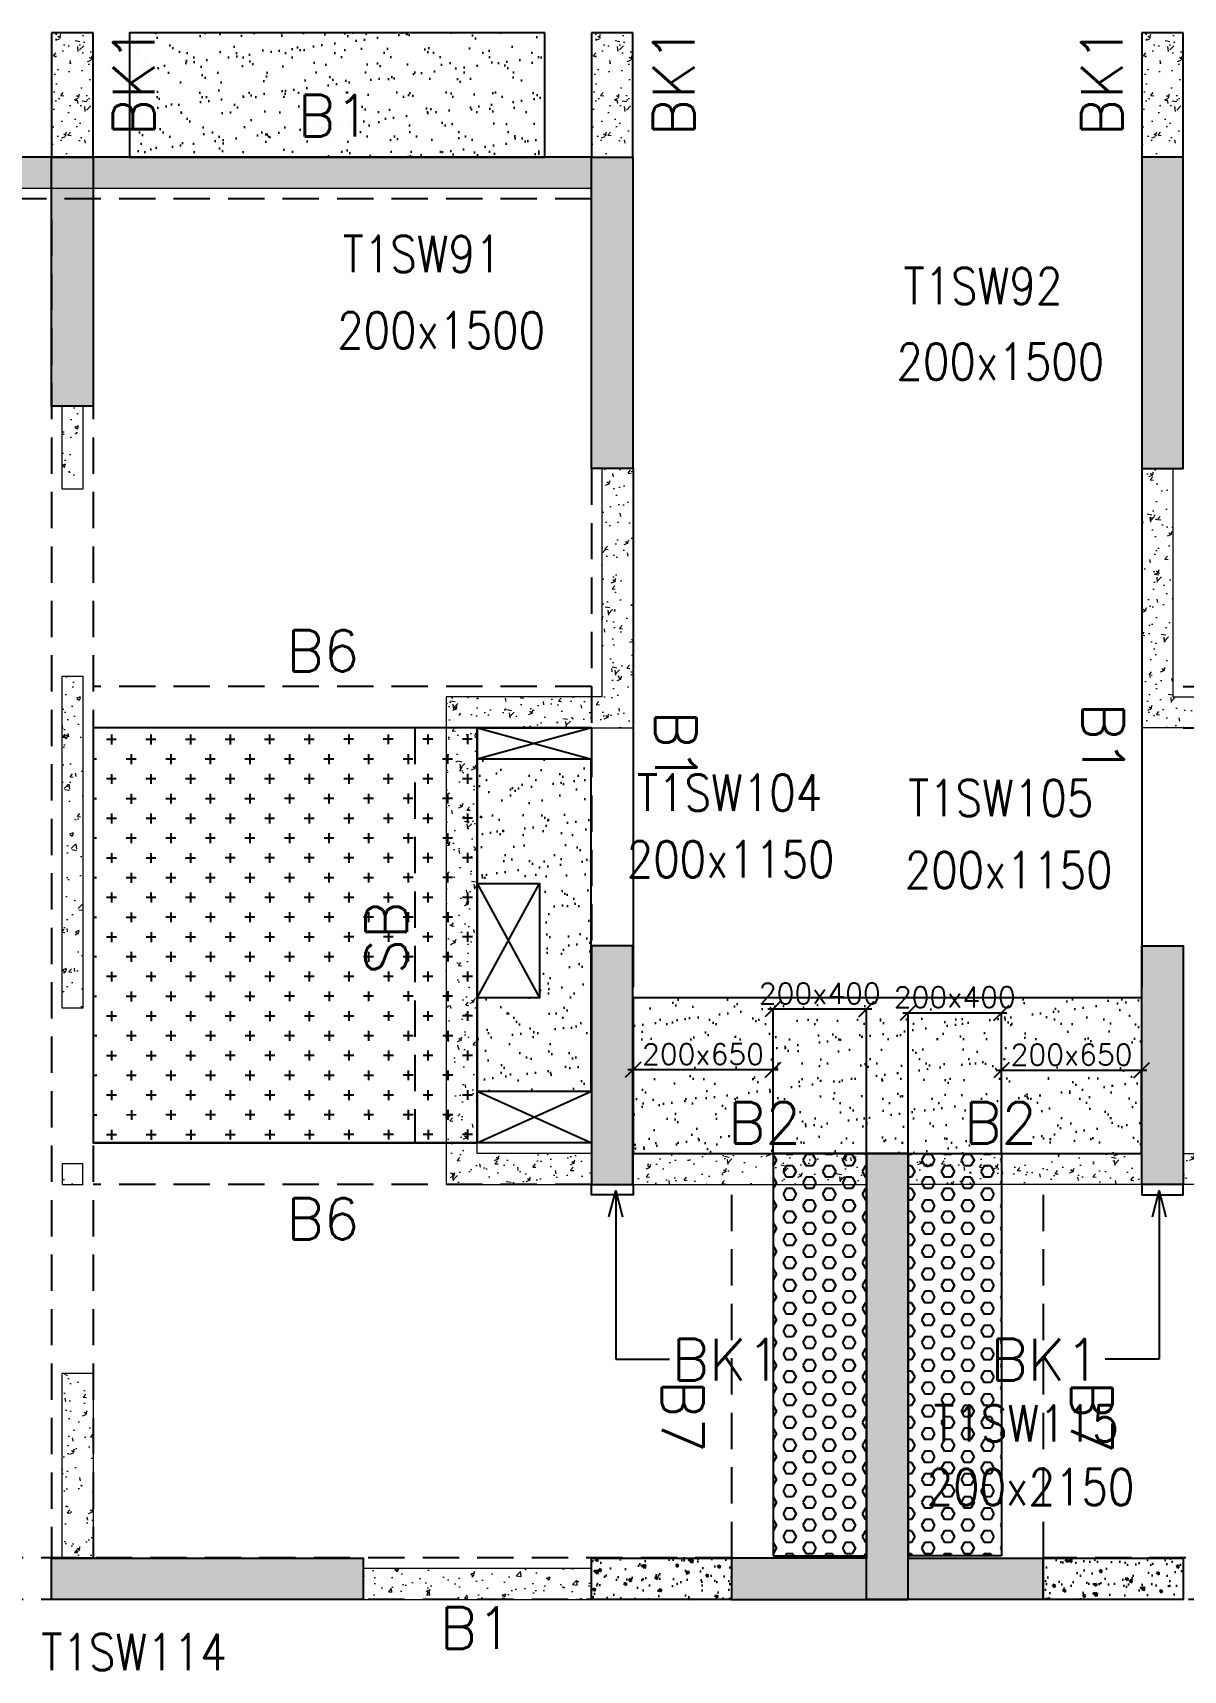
# Model space of a CAD drawing. Header units: millimetres. Extents: x 1078357 to 2594950, y -4969473 to -4636555.
# Drawn here: x 1656793 to 1662333, y -4659787 to -4651896 of the extents above; entities that cross this region are included whole.
import ezdxf

# ---------------------------------------------------------------- set-up
doc = ezdxf.new("R2010")
doc.units = ezdxf.units.MM
doc.header["$PDMODE"] = 35
for name, pattern in [('CONTINOUS', [0]), ('HIDDEN', [0.375, 0.25, -0.125]), ('New Retail block$0$CONTINOUS', [0])]:
    doc.linetypes.add(name, pattern=pattern)
doc.layers.get('0').update_dxf_attribs({"lineweight": 0})
doc.layers.get('Defpoints').update_dxf_attribs({"lineweight": 0})
for name, color, linetype, lineweight in [('A-_ANOTDIMA_D-', 6, 'Continuous', 13), ('COL. NO.', 30, 'Continuous', 25), ('COL. SIZE', 7, 'Continuous', 25), ('DIM', 9, 'Continuous', 25), ('HATCH', 8, 'Continuous', 30), ('RCC UPSTAND', 43, 'Continuous', 30), ('S-NON STR RCC WALL', 8, 'Continuous', 0)]:
    doc.layers.add(name, color=color, linetype=linetype, lineweight=lineweight)
for name, color, linetype in [('B-200x325', 201, 'HIDDEN'), ('B-200x375', 41, 'HIDDEN'), ('B-200x650', 241, 'HIDDEN'), ('B-300xSLAB THK.', 151, 'Continuous'), ('BK1-200x650', 241, 'HIDDEN'), ('DC BEAM NO.', 7, 'Continuous'), ('DROP SLAB', 8, 'Continuous'), ('NON STR. RCC WALL', 6, 'Continuous'), ('S-COLUMN_SHEAR WALL', 1, 'Continuous'), ('S-PROJECTION', 54, 'New Retail block$0$CONTINOUS'), ('SLAB FOLD', 8, 'Continuous')]:
    doc.layers.add(name, color=color, linetype=linetype)
doc.styles.add('Roman', font='romans')
doc.styles.add('ROMANS', font='romans.shx', dxfattribs={"width": 0.85})
doc.dimstyles.new('HARESH', dxfattribs={"dimtxt": 150, "dimasz": 75, "dimexe": 0, "dimexo": 0, "dimgap": 25, "dimtad": 1, "dimdec": 0, "dimdsep": 46, "dimtxsty": 'Roman', "dimblk": 'OBLIQUE', "dimcen": 225, "dimdle": 25, "dimclrd": 2, "dimclre": 2, "dimclrt": 7, "dimadec": 8, "dimazin": 1, "dimtfac": 1, "dimtdec": 0, "dimtmove": 0, "dimatfit": 0, "dimfxl": 1, "dimlwd": -1, "dimlwe": -1, "dimarcsym": 0})
pattern_1 = [(50, (-4755937.19, 23343877.28), (182.184669, -15.9390855), [19.05, -209.55]), (355, (-4755937.19, 23343877.28), (-35.2434214, 191.0568452), [15.24, -167.6405842]), (100.4514447, (-4755922, 23343875.95), (146.9412471, 175.1177519), [16.1900088, -178.0902446]), (46.1842, (-4755937.19, 23343928.08), (271.0790409, -42.042328), [28.575, -314.325]), (96.6355576, (-4755914.6, 23343924.58), (237.404134, 247.4261246), [24.2850231, -267.1356082]), (351.1841512, (-4755937.2, 23343928.08), (237.404134, 247.4261246), [22.859967, -251.459732]), (21, (-4755911.79, 23343915.38), (151.6143913, -102.2651982), [19.05, -209.55]), (326, (-4755911.79, 23343915.38), (61.8020283, 184.1879661), [15.24, -167.64]), (71.451445, (-4755899.15, 23343906.86), (213.4164193, 81.9227689), [16.1900088, -178.0899376]), (37.5, (-4755937.19, 23343877.28), (3.08860325, 84.55503887), [0, -165.608, 0, -170.18, 0, -168.275]), (7.5, (-4755937.19, 23343877.28), (66.8196625, 100.18057482), [0, -97.028, 0, -161.798, 0, -64.135]), (327.5, (-4755993.83, 23343877.28), (135.59059517, -5.728744), [0, -63.5, 0, -198.12, 0, -262.89]), (317.5, (-4756019.23, 23343877.28), (148.1291814, 25.42649103), [0, -82.55, 0, -131.572, 0, -186.69])]
pattern_2 = [(180, (1586158.456, -4470491.11), (-7e-15, -54.992613), [31.75, -63.5]), (300, (1586158.456, -4470491.11), (47.625, 27.496307), [31.75, -63.5]), (240, (1586126.706, -4470491.11), (47.625, -27.496307), [31.75, -63.5])]

# ---------------------------------------------------------------- blocks, each defined once
blk = doc.blocks.new('_Oblique')
at = {"color": 0, "linetype": 'ByBlock', "lineweight": -2}
blk.add_line((-0.5, -0.5), (0.5, 0.5), dxfattribs=at)
blk = doc.blocks.new('*D1198')
at = {"layer": 'Defpoints', "color": 0, "ltscale": 700, "transparency": 16777216}
for p in [(1660358, -4656600.6), (1660358, -4657295.6, 0), (1660808.1, -4657295.6, 0)]:
    blk.add_point(p, dxfattribs=at)
at = {"layer": 'DIM', "color": 2, "ltscale": 700, "transparency": 16777216}
for p, q in [((1660833.1, -4656600.6), (1660333, -4656600.6)), ((1660358, -4657295.6), (1660358, -4656600.6)), ((1660808.1, -4657295.6), (1660808.1, -4656600.6))]:
    blk.add_line(p, q, dxfattribs=at)
at = {"layer": 'DIM', "color": 2, "ltscale": 700, "transparency": 16777216, "xscale": 75, "yscale": 75, "zscale": 75, "rotation": 180}
blk.add_blockref('_Oblique', (1660358, -4656600.6), dxfattribs=at)
at = {"layer": 'DIM', "color": 2, "ltscale": 700, "transparency": 16777216, "xscale": 75, "yscale": 75, "zscale": 75}
blk.add_blockref('_Oblique', (1660808.1, -4656600.6), dxfattribs=at)
at = {"layer": 'DIM', "color": 7, "ltscale": 700, "transparency": 16777216, "insert": (1660583, -4656525.6), "char_height": 150, "attachment_point": 5, "style": 'Roman'}
blk.add_mtext('{\\H0.666667x;200x400}', dxfattribs=at)
blk = doc.blocks.new('*D1199')
at = {"layer": 'Defpoints', "color": 0, "ltscale": 700, "transparency": 16777216}
for p in [(1659683.3, -4656893.5), (1659683.3, -4657295.6, 0), (1660358, -4657295.6, 0)]:
    blk.add_point(p, dxfattribs=at)
at = {"layer": 'DIM', "color": 2, "ltscale": 700, "transparency": 16777216}
for p, q in [((1660383, -4656893.5), (1659658.3, -4656893.5)), ((1659683.3, -4657295.6), (1659683.3, -4656893.5)), ((1660358, -4657295.6), (1660358, -4656893.5))]:
    blk.add_line(p, q, dxfattribs=at)
at = {"layer": 'DIM', "color": 2, "ltscale": 700, "transparency": 16777216, "xscale": 75, "yscale": 75, "zscale": 75, "rotation": 180}
blk.add_blockref('_Oblique', (1659683.3, -4656893.5), dxfattribs=at)
at = {"layer": 'DIM', "color": 2, "ltscale": 700, "transparency": 16777216, "xscale": 75, "yscale": 75, "zscale": 75}
blk.add_blockref('_Oblique', (1660358, -4656893.5), dxfattribs=at)
at = {"layer": 'DIM', "color": 7, "ltscale": 700, "transparency": 16777216, "insert": (1660020.6, -4656818.5), "char_height": 150, "attachment_point": 5, "style": 'Roman'}
blk.add_mtext('{\\H0.666667x;200x650}', dxfattribs=at)
blk = doc.blocks.new('*D1200')
at = {"layer": 'Defpoints', "color": 0, "ltscale": 700, "transparency": 16777216}
for p in [(1661458.2, -4656618.8), (1661008.1, -4657295.6, 0), (1661458.2, -4657295.6, 0)]:
    blk.add_point(p, dxfattribs=at)
at = {"layer": 'DIM', "color": 2, "ltscale": 700, "transparency": 16777216}
for p, q in [((1660983.1, -4656618.8), (1661483.2, -4656618.8)), ((1661008.1, -4657295.6), (1661008.1, -4656618.8)), ((1661458.2, -4657295.6), (1661458.2, -4656618.8))]:
    blk.add_line(p, q, dxfattribs=at)
at = {"layer": 'DIM', "color": 2, "ltscale": 700, "transparency": 16777216, "xscale": 75, "yscale": 75, "zscale": 75, "rotation": 180}
blk.add_blockref('_Oblique', (1661008.1, -4656618.8), dxfattribs=at)
at = {"layer": 'DIM', "color": 2, "ltscale": 700, "transparency": 16777216, "xscale": 75, "yscale": 75, "zscale": 75}
blk.add_blockref('_Oblique', (1661458.2, -4656618.8), dxfattribs=at)
at = {"layer": 'DIM', "color": 7, "ltscale": 700, "transparency": 16777216, "insert": (1661233.2, -4656543.8), "char_height": 150, "attachment_point": 5, "style": 'Roman'}
blk.add_mtext('{\\H0.666667x;200x400}', dxfattribs=at)
blk = doc.blocks.new('*D1201')
at = {"layer": 'Defpoints', "color": 0, "ltscale": 700, "transparency": 16777216}
for p in [(1662133.1, -4656895.5), (1661458.2, -4657295.6, 0), (1662133.1, -4657295.6, 0)]:
    blk.add_point(p, dxfattribs=at)
at = {"layer": 'DIM', "color": 2, "ltscale": 700, "transparency": 16777216}
for p, q in [((1661433.2, -4656895.5), (1662158.1, -4656895.5)), ((1661458.2, -4657295.6), (1661458.2, -4656895.5)), ((1662133.1, -4657295.6), (1662133.1, -4656895.5))]:
    blk.add_line(p, q, dxfattribs=at)
at = {"layer": 'DIM', "color": 2, "ltscale": 700, "transparency": 16777216, "xscale": 75, "yscale": 75, "zscale": 75, "rotation": 180}
blk.add_blockref('_Oblique', (1661458.2, -4656895.5), dxfattribs=at)
at = {"layer": 'DIM', "color": 2, "ltscale": 700, "transparency": 16777216, "xscale": 75, "yscale": 75, "zscale": 75}
blk.add_blockref('_Oblique', (1662133.1, -4656895.5), dxfattribs=at)
at = {"layer": 'DIM', "color": 7, "ltscale": 700, "transparency": 16777216, "insert": (1661795.7, -4656820.5), "char_height": 150, "attachment_point": 5, "style": 'Roman'}
blk.add_mtext('{\\H0.666667x;200x650}', dxfattribs=at)
blk = doc.blocks.new('G$CD63B60BD')
at = {"layer": 'COL. NO.', "linetype": 'Continuous', "style": 'ROMANS', "width": 0.85}
for s, p in [('T1SW91', (74827, 15346.4, -320.4)), ('T1SW92', (77527.8, 15192.3, -320.4)), ('T1SW104', (76243.9, 12750.9, -320.4)), ('T1SW105', (77549.6, 12724.9, -320.4)), ('T1SW115', (77671.7, 9711.4, -320.4)), ('T1SW114', (73375.6, 8609.2, -320.4))]:
    blk.add_text(s, height=175, dxfattribs=at).set_placement(p)
at = {"layer": 'COL. SIZE', "linetype": 'Continuous', "style": 'ROMANS', "width": 0.85}
for s, p in [('200x1500', (74800.3, 14978.9, -320.4)), ('200x1500', (77494, 14827.7, -320.4)), ('200x1150', (76194.8, 12430, -320.4)), ('200x1150', (77533.7, 12377.4, -320.4)), ('200x2150', (77639.1, 9404, -320.4))]:
    blk.add_text(s, height=175, dxfattribs=at).set_placement(p)

msp = doc.modelspace()

# ---------------------------------------------------------------- hatches: boundary and pattern name
at = {"layer": 'DROP SLAB'}
h = msp.add_hatch(dxfattribs=at)
h.set_pattern_fill('CROSS', color=8, scale=15, angle=179.96921)
h.set_pattern_definition([(180.03079016, (-2778183.15, 14069229.48), (-95.1987999, -95.3011726), [47.625, -142.875]), (270.03079016, (-2778206.98, 14069253.28), (95.3011726, -95.1987999), [47.625, -142.875])])
h.paths.add_polyline_path([(1658933, -4655246.4), (1657083.3, -4655246.4), (1657083.3, -4657246.2), (1658933, -4657246.2)])
at = {"layer": 'HATCH'}
h = msp.add_hatch(dxfattribs=at)
h.set_pattern_fill('AR-SAND', color=8, scale=3, angle=179.97015)
h.set_pattern_definition([(37.4701541, (-1317100.03, 9335074.12), (-4.7236114, 146.8264517), [0, -115.824, 0, -129.54, 0, -123.825]), (7.4701541, (-1317100.03, 9335074.12), (134.9689868, 214.9772528), [0, -62.484, 0, -104.394, 0, -40.005]), (327.4701541, (-1317193.75, 9335074.16), (237.2979035, 0.3075449), [0, -38.1, 0, -137.16, 0, -179.07]), (317.4701541, (-1317193.75, 9335074.16), (229.1017424, 66.759465), [0, -19.05, 0, -89.916, 0, -102.87])])
h.paths.add_polyline_path([(1659258.5, -4651896.1), (1657258.5, -4651896.1), (1657258.5, -4652496.1), (1659258.5, -4652496.1)])
h = msp.add_hatch(dxfattribs=at)
h.set_pattern_fill('AR-SAND', color=8, scale=3, angle=0.02985)
h.set_pattern_definition([(37.47015413, (-3372550.3, 18703112.5), (-4.72361136, 146.8264517), [0, -115.824, 0, -129.54, 0, -123.825]), (7.4701541, (-3372550.3, 18703112.5), (134.9689868, 214.9772528), [0, -62.484, 0, -104.394, 0, -40.005]), (327.4701541, (-3372644.03, 18703112.55), (237.2979035, 0.3075449), [0, -38.1, 0, -137.16, 0, -179.07]), (317.4701541, (-3372644.03, 18703112.55), (229.1017424, 66.759465), [0, -19.05, 0, -89.916, 0, -102.87])])
h.paths.add_polyline_path([(1659482.7, -4655396.1), (1658932.7, -4655396.1), (1658932.7, -4655996.2), (1659232.7, -4655996.2), (1659232.7, -4656546.1), (1658932.7, -4656546.1), (1658932.7, -4656996.1), (1659482.7, -4656996.1)])
h = msp.add_hatch(dxfattribs=at)
h.set_pattern_fill('AR-SAND', color=8, scale=3, angle=179.97015)
h.set_pattern_definition([(37.4701541, (-2414324.65, 14019043.21), (-4.72361136, 146.8264517), [0, -115.824, 0, -129.54, 0, -123.825]), (7.4701541, (-2414324.65, 14019043.21), (134.9689868, 214.9772528), [0, -62.484, 0, -104.394, 0, -40.005]), (327.4701541, (-2414418.38, 14019043.26), (237.2979035, 0.3075449), [0, -38.1, 0, -137.16, 0, -179.07]), (317.4701541, (-2414418.38, 14019043.26), (229.1017424, 66.759465), [0, -19.05, 0, -89.916, 0, -102.87])])
h.paths.add_polyline_path([(1662133.6, -4656546.1), (1659683.6, -4656546.1), (1659683.6, -4657296.1), (1662133.6, -4657296.1)])
h = msp.add_hatch(dxfattribs=at)
h.set_pattern_fill('AR-SAND', color=8, scale=3, angle=179.97015)
h.set_pattern_definition([(37.4701541, (-2414324.74, 14019043.21), (-4.72361136, 146.8264517), [0, -115.824, 0, -129.54, 0, -123.825]), (7.4701541, (-2414324.74, 14019043.21), (134.9689868, 214.9772528), [0, -62.484, 0, -104.394, 0, -40.005]), (327.4701541, (-2414418.47, 14019043.26), (237.2979035, 0.3075449), [0, -38.1, 0, -137.16, 0, -179.07]), (317.4701541, (-2414418.47, 14019043.26), (229.1017424, 66.759465), [0, -19.05, 0, -89.916, 0, -102.87])])
h.paths.add_polyline_path([(1662133.5, -4656696.1), (1659683.5, -4656696.1), (1659683.5, -4657296.1), (1662133.5, -4657296.1)])
at = {"layer": 'RCC UPSTAND'}
h = msp.add_hatch(dxfattribs=at)
h.set_pattern_fill('AR-CONC', color=8, scale=20, angle=90)
h.set_pattern_definition([(140, (-1548891.7, -7196665.71), (12.550427, 143.4520365), [15, -165]), (85, (-1548891.7, -7196665.71), (-150.438427, -27.7502667), [12, -132]), (190.4514445, (-1548890.65, -7196653.76), (-137.887998, 115.7017693), [12.7480384, -140.2284224]), (136.1842, (-1548931.7, -7196665.71), (33.103856, 213.448266), [22.5, -247.5]), (186.6356355, (-1548928.94, -7196647.93), (-194.82372, 186.932389), [19.122068, -210.342752]), (81.184164, (-1548931.7, -7196665.71), (-194.82372, 186.932389), [18, -198]), (111, (-1548921.7, -7196645.71), (80.523778, 119.3814104), [15, -165]), (56, (-1548921.7, -7196645.71), (-145.030009, 48.6630664), [12, -132]), (161.4514447, (-1548914.99, -7196635.76), (-64.5062306, 168.0444753), [12.748038, -140.2284224]), (127.5, (-1548891.7, -7196665.71), (-66.57877077, 2.43197106), [0, -130.4, 0, -134, 0, -132.5]), (97.5, (-1548891.7, -7196665.71), (-78.8823424, 52.6139075), [0, -76.4, 0, -127.4, 0, -50.5]), (57.5, (-1548891.7, -7196710.31), (4.51097435, 106.7644872), [0, -50, 0, -156, 0, -207]), (47.5, (-1548891.7, -7196730.31), (-20.0209965, 116.6372339), [0, -65, 0, -103.6, 0, -147])])
h.paths.add_polyline_path([(1660158.3, -4659246.3), (1660158.3, -4659446.3), (1659483.3, -4659446.2), (1659483.3, -4659246.2)])
h = msp.add_hatch(dxfattribs=at)
h.set_pattern_fill('AR-CONC', color=8, scale=20, angle=90)
h.set_pattern_definition([(140, (-1547366.7, -7196665.71), (12.550427, 143.4520365), [15, -165]), (85, (-1547366.7, -7196665.71), (-150.438427, -27.7502667), [12, -132]), (190.4514445, (-1547365.66, -7196653.76), (-137.887998, 115.7017693), [12.7480384, -140.2284224]), (136.1842, (-1547406.7, -7196665.71), (33.103856, 213.448266), [22.5, -247.5]), (186.6356355, (-1547403.94, -7196647.93), (-194.82372, 186.932389), [19.122068, -210.342752]), (81.184164, (-1547406.7, -7196665.71), (-194.82372, 186.932389), [18, -198]), (111, (-1547396.7, -7196645.71), (80.523778, 119.3814104), [15, -165]), (56, (-1547396.7, -7196645.71), (-145.030009, 48.6630664), [12, -132]), (161.4514447, (-1547389.99, -7196635.76), (-64.5062306, 168.0444753), [12.748038, -140.2284224]), (127.5, (-1547366.7, -7196665.713), (-66.57877077, 2.43197106), [0, -130.4, 0, -134, 0, -132.5]), (97.5, (-1547366.7, -7196665.71), (-78.8823424, 52.6139075), [0, -76.4, 0, -127.4, 0, -50.5]), (57.5, (-1547366.7, -7196710.313), (4.51097435, 106.7644872), [0, -50, 0, -156, 0, -207]), (47.5, (-1547366.7, -7196730.31), (-20.0209965, 116.6372339), [0, -65, 0, -103.6, 0, -147])])
h.paths.add_polyline_path([(1662333.3, -4659246.2), (1662333.3, -4659446.2), (1661658.3, -4659446.3), (1661658.3, -4659246.3)])
at = {"layer": 'S-COLUMN_SHEAR WALL', "lineweight": 25}
h = msp.add_hatch(color=1, dxfattribs=at)
h.dxf.hatch_style = 1
h.paths.add_polyline_path([(1656883.3, -4653696.2), (1657083.3, -4653696.2), (1657083.3, -4652496.2), (1656883.3, -4652496.2)])
at = {"layer": 'S-COLUMN_SHEAR WALL', "lineweight": 25, "extrusion": (-1.00316e-06, 2.11765e-11, 1)}
h = msp.add_hatch(color=1, dxfattribs=at)
h.dxf.hatch_style = 1
h.paths.add_polyline_path([(1659483.3, -4652496.2), (1659683.3, -4652496.2), (1659683.3, -4653996.1), (1659483.3, -4653996.1)])
at = {"layer": 'S-COLUMN_SHEAR WALL', "lineweight": 25, "extrusion": (1.00316e-06, 1.91639e-11, 1)}
h = msp.add_hatch(color=1, dxfattribs=at)
h.dxf.hatch_style = 1
h.paths.add_polyline_path([(1662333.3, -4652496.2), (1662133.3, -4652496.2), (1662133.3, -4653996.1), (1662333.3, -4653996.1)])
at = {"layer": 'S-COLUMN_SHEAR WALL', "lineweight": 25, "extrusion": (-1.00316e-06, 2.11765e-11, 1)}
h = msp.add_hatch(color=1, dxfattribs=at)
h.dxf.hatch_style = 1
h.paths.add_polyline_path([(1659483.3, -4657446.2), (1659683.3, -4657446.2), (1659683.3, -4656296.2), (1659483.3, -4656296.2)])
at = {"layer": 'S-COLUMN_SHEAR WALL', "lineweight": 25, "extrusion": (1.00316e-06, 1.91639e-11, 1)}
h = msp.add_hatch(color=1, dxfattribs=at)
h.dxf.hatch_style = 1
h.paths.add_polyline_path([(1662333.3, -4657446.2), (1662133.3, -4657446.2), (1662133.3, -4656296.2), (1662333.3, -4656296.2)])
at = {"layer": 'S-COLUMN_SHEAR WALL', "lineweight": 25}
h = msp.add_hatch(color=1, dxfattribs=at)
h.dxf.hatch_style = 1
h.paths.add_polyline_path([(1660808.3, -4659246.3), (1660158.3, -4659246.3), (1660158.3, -4659446.3), (1661008.3, -4659446.3), (1661008.3, -4657296.3), (1660808.3, -4657296.3)])
at = {"layer": 'S-COLUMN_SHEAR WALL', "lineweight": 25, "extrusion": (1.00316e-06, 1.91639e-11, 1)}
h = msp.add_hatch(color=1, dxfattribs=at)
h.dxf.hatch_style = 1
h.paths.add_polyline_path([(1661008.3, -4659246.3), (1661658.3, -4659246.3), (1661658.3, -4659446.3), (1660808.3, -4659446.3), (1660808.3, -4657296.3), (1661008.3, -4657296.3)])
at = {"layer": 'S-COLUMN_SHEAR WALL', "lineweight": 25}
h = msp.add_hatch(color=1, dxfattribs=at)
h.dxf.hatch_style = 1
h.paths.add_polyline_path([(1656883.3, -4659246.1), (1658383.3, -4659246.1), (1658383.3, -4659446.1), (1656883.3, -4659446.1)])
at = {"layer": 'S-NON STR RCC WALL'}
h = msp.add_hatch(dxfattribs=at)
h.set_pattern_fill('AR-CONC', color=256, angle=180)
h.set_pattern_definition([(50, (-6876961.48, 32903192.09), (182.184669, -15.93908554), [19.05, -209.55]), (355, (-6876961.48, 32903192.1), (-35.2434214, 191.0568452), [15.24, -167.6405842]), (100.4514447, (-6876946.3, 32903190.76), (146.9412471, 175.1177519), [16.1900088, -178.0902446]), (46.1842, (-6876961.48, 32903242.9), (271.0790409, -42.0423279), [28.575, -314.325]), (96.6355576, (-6876938.9, 32903239.4), (237.404134, 247.4261246), [24.2850231, -267.1356082]), (351.1841512, (-6876961.48, 32903242.9), (237.404134, 247.4261246), [22.859967, -251.459732]), (21, (-6876936.08, 32903230.19), (151.61439127, -102.2651982), [19.05, -209.55]), (326, (-6876936.08, 32903230.2), (61.80202835, 184.1879661), [15.24, -167.64]), (71.451445, (-6876923.45, 32903221.67), (213.4164193, 81.9227689), [16.1900088, -178.0899376]), (37.5, (-6876961.48, 32903192.09), (3.08860325, 84.55503887), [0, -165.608, 0, -170.18, 0, -168.275]), (7.5, (-6876961.48, 32903192.09), (66.8196625, 100.18057482), [0, -97.028, 0, -161.798, 0, -64.135]), (327.5, (-6877018.12, 32903192.09), (135.59059517, -5.72874399), [0, -63.5, 0, -198.12, 0, -262.89]), (317.5, (-6877043.52, 32903192.09), (148.1291814, 25.42649103), [0, -82.55, 0, -131.572, 0, -186.69])])
h.paths.add_polyline_path([(1657083.3, -4652496.1), (1657083.3, -4651896.1), (1656883.3, -4651896.1), (1656883.3, -4652496.1), (1657083.3, -4652496.1)], is_closed=False)
h = msp.add_hatch(dxfattribs=at)
h.set_pattern_fill('AR-CONC', color=256, angle=180)
h.set_pattern_definition([(50, (-6874361.46, 32903192.09), (182.184669, -15.93908554), [19.05, -209.55]), (355, (-6874361.46, 32903192.09), (-35.2434214, 191.0568452), [15.24, -167.6405842]), (100.4514447, (-6874346.28, 32903190.76), (146.9412471, 175.1177519), [16.1900088, -178.0902446]), (46.1842, (-6874361.46, 32903242.89), (271.0790409, -42.0423279), [28.575, -314.325]), (96.6355576, (-6874338.87, 32903239.38), (237.404134, 247.4261246), [24.2850231, -267.1356082]), (351.1841512, (-6874361.46, 32903242.9), (237.404134, 247.4261246), [22.859967, -251.459732]), (21, (-6874336.06, 32903230.19), (151.61439127, -102.2651982), [19.05, -209.55]), (326, (-6874336.06, 32903230.19), (61.80202835, 184.1879661), [15.24, -167.64]), (71.451445, (-6874323.42, 32903221.66), (213.4164193, 81.9227689), [16.1900088, -178.0899376]), (37.5, (-6874361.46, 32903192.086), (3.08860325, 84.55503887), [0, -165.608, 0, -170.18, 0, -168.275]), (7.5, (-6874361.46, 32903192.09), (66.8196625, 100.18057482), [0, -97.028, 0, -161.798, 0, -64.135]), (327.5, (-6874418.1, 32903192.086), (135.59059517, -5.72874399), [0, -63.5, 0, -198.12, 0, -262.89]), (317.5, (-6874443.5, 32903192.09), (148.1291814, 25.42649103), [0, -82.55, 0, -131.572, 0, -186.69])])
h.paths.add_polyline_path([(1659683.3, -4652496.1), (1659683.3, -4651896.1), (1659483.3, -4651896.1), (1659483.3, -4652496.1), (1659683.3, -4652496.1)], is_closed=False)
h = msp.add_hatch(dxfattribs=at)
h.set_pattern_fill('AR-CONC', color=256, angle=180)
h.set_pattern_definition([(50, (-6871711.48, 32903192.1), (182.184669, -15.93908554), [19.05, -209.55]), (355, (-6871711.48, 32903192.1), (-35.2434214, 191.0568452), [15.24, -167.6405842]), (100.4514447, (-6871696.3, 32903190.77), (146.9412471, 175.1177519), [16.1900088, -178.0902446]), (46.1842, (-6871711.48, 32903242.9), (271.0790409, -42.0423279), [28.575, -314.325]), (96.6355576, (-6871688.9, 32903239.4), (237.404134, 247.4261246), [24.2850231, -267.1356082]), (351.1841512, (-6871711.48, 32903242.9), (237.404134, 247.4261246), [22.859967, -251.459732]), (21, (-6871686.08, 32903230.2), (151.61439127, -102.2651982), [19.05, -209.55]), (326, (-6871686.08, 32903230.2), (61.80202835, 184.1879661), [15.24, -167.64]), (71.451445, (-6871673.45, 32903221.67), (213.4164193, 81.9227689), [16.1900088, -178.0899376]), (37.5, (-6871711.48, 32903192.097), (3.08860325, 84.55503887), [0, -165.608, 0, -170.18, 0, -168.275]), (7.5, (-6871711.48, 32903192.1), (66.8196625, 100.18057482), [0, -97.028, 0, -161.798, 0, -64.135]), (327.5, (-6871768.12, 32903192.097), (135.59059517, -5.72874399), [0, -63.5, 0, -198.12, 0, -262.89]), (317.5, (-6871793.52, 32903192.1), (148.1291814, 25.42649103), [0, -82.55, 0, -131.572, 0, -186.69])])
h.paths.add_polyline_path([(1662333.3, -4652496.1), (1662333.3, -4651896.1), (1662133.3, -4651896.1), (1662133.3, -4652496.1), (1662333.3, -4652496.1)], is_closed=False)
h = msp.add_hatch(dxfattribs=at)
h.set_pattern_fill('AR-CONC', color=256, angle=180)
h.set_pattern_definition([(50, (-3658712.47, 18659858.1), (182.184669, -15.9390855), [19.05, -209.55]), (355, (-3658712.47, 18659858.1), (-35.2434214, 191.0568452), [15.24, -167.6405842]), (100.4514447, (-3658697.29, 18659856.77), (146.9412471, 175.1177519), [16.1900088, -178.0902446]), (46.1842, (-3658712.47, 18659908.9), (271.0790409, -42.042328), [28.575, -314.325]), (96.6355576, (-3658689.88, 18659905.4), (237.404134, 247.4261246), [24.285023, -267.135608]), (351.1841512, (-3658712.47, 18659908.9), (237.404134, 247.4261246), [22.859967, -251.459732]), (21, (-3658687.07, 18659896.2), (151.6143913, -102.2651982), [19.05, -209.55]), (326, (-3658687.07, 18659896.2), (61.8020283, 184.1879661), [15.24, -167.64]), (71.451445, (-3658674.44, 18659887.67), (213.4164193, 81.9227689), [16.1900088, -178.0899376]), (37.5, (-3658712.47, 18659858.096), (3.08860325, 84.55503887), [0, -165.608, 0, -170.18, 0, -168.275]), (7.5, (-3658712.47, 18659858.1), (66.8196625, 100.18057482), [0, -97.028, 0, -161.798, 0, -64.135]), (327.5, (-3658769.114, 18659858.096), (135.59059517, -5.728744), [0, -63.5, 0, -198.12, 0, -262.89]), (317.5, (-3658794.51, 18659858.1), (148.1291814, 25.42649103), [0, -82.55, 0, -131.572, 0, -186.69])])
h.paths.add_polyline_path([(1659158.5, -4652496.1), (1659483.5, -4652496.1), (1659483.5, -4652646.1), (1659158.5, -4652646.1)])
h.paths.add_polyline_path([(1657358.5, -4652496.1), (1659158.5, -4652496.1), (1659158.5, -4652646.1), (1657358.5, -4652646.1)])
h.paths.add_polyline_path([(1651408.5, -4652496.2), (1652158.5, -4652496.2), (1652158.5, -4652646.1), (1651408.5, -4652646.1)])
h.paths.add_polyline_path([(1652158.5, -4652496.1), (1653958.5, -4652496.1), (1653958.5, -4652646.1), (1652158.5, -4652646.1)])
h.paths.add_polyline_path([(1656608.5, -4652496.1), (1657358.5, -4652496.1), (1657358.5, -4652646.1), (1656608.5, -4652646.1)])
h.paths.add_polyline_path([(1654808.5, -4652496.1), (1656608.5, -4652496.1), (1656608.5, -4652646.1), (1654808.5, -4652646.1)])
h.paths.add_polyline_path([(1649286.4, -4652496.1), (1649608.5, -4652496.1), (1649608.5, -4652646.1), (1649286.4, -4652646.1)])
h.paths.add_polyline_path([(1653958.5, -4652496.1), (1654283.5, -4652496.1), (1654283.5, -4652646.1), (1653958.5, -4652646.1)])
h.paths.add_polyline_path([(1654483.5, -4652496.1), (1654808.5, -4652496.1), (1654808.5, -4652646.1), (1654483.5, -4652646.1)])
h.paths.add_polyline_path([(1649608.5, -4652496.1), (1651408.5, -4652496.1), (1651408.5, -4652646.1), (1649608.5, -4652646.1)])
h = msp.add_hatch(dxfattribs=at)
h.set_pattern_fill('AR-CONC', color=256, angle=180)
h.set_pattern_definition([(50, (1656996.53, -4660402.88), (182.1847, -15.939), [19.05, -209.55]), (355, (1656996.53, -4660402.88), (-35.2434, 191.057), [15.24, -167.6406]), (100.4514, (1657011.71, -4660404.2), (146.9412, 175.1178), [16.19, -178.09]), (46.1842, (1656996.53, -4660352.08), (271.079, -42.042), [28.575, -314.325]), (96.6356, (1657019.12, -4660355.58), (237.404, 247.426), [24.285, -267.136]), (351.184, (1656996.53, -4660352.08), (237.404, 247.426), [22.86, -251.46]), (21, (1657021.93, -4660364.78), (151.6144, -102.2652), [19.05, -209.55]), (326, (1657021.93, -4660364.78), (61.802, 184.188), [15.24, -167.64]), (71.4514, (1657034.57, -4660373.3), (213.4164, 81.923), [16.19, -178.09]), (37.5, (1656996.53, -4660402.877), (3.0886, 84.55504), [0, -165.608, 0, -170.18, 0, -168.275]), (7.5, (1656996.53, -4660402.88), (66.8197, 100.1806), [0, -97.028, 0, -161.798, 0, -64.135]), (327.5, (1656939.89, -4660402.88), (135.5906, -5.72874), [0, -63.5, 0, -198.12, 0, -262.89]), (317.5, (1656914.49, -4660402.88), (148.1292, 25.4265), [0, -82.55, 0, -131.572, 0, -186.69])])
h.paths.add_polyline_path([(1656933.5, -4653696.2), (1657033.5, -4653696.2), (1657033.5, -4654096.1), (1656933.5, -4654096.1)])
h = msp.add_hatch(dxfattribs=at)
h.set_pattern_fill('AR-CONC', color=256)
h.set_pattern_definition(pattern_1)
h.paths.add_polyline_path([(1658783.5, -4655096.1), (1658783.5, -4657446.1), (1659483.5, -4657446.1), (1659483.5, -4657296.1), (1658933.5, -4657296.1), (1658933.5, -4655246.1), (1659683.5, -4655246.1), (1659683.5, -4653996.1), (1659533.5, -4653996.1), (1659533.5, -4655096.1)])
h = msp.add_hatch(dxfattribs=at)
h.set_pattern_fill('AR-CONC', color=256, angle=180)
h.set_pattern_definition(pattern_1)
h.paths.add_polyline_path([(1663033.5, -4655096.1), (1663033.5, -4657446.1), (1662333.5, -4657446.1), (1662333.5, -4657296.1), (1662883.5, -4657296.1), (1662883.5, -4655246.1), (1662133.5, -4655246.1), (1662133.5, -4653996.1), (1662283.5, -4653996.1), (1662283.5, -4655096.1)])
h = msp.add_hatch(dxfattribs=at)
h.set_pattern_fill('AR-CONC', color=256, angle=180)
h.set_pattern_definition([(50, (2754221.25, -9344422.06), (182.184669, -15.9390855), [19.05, -209.55]), (355, (2754221.25, -9344422.06), (-35.2434214, 191.056845), [15.24, -167.640584]), (100.4514447, (2754236.43, -9344423.4), (146.941247, 175.117752), [16.190009, -178.0902446]), (46.1842, (2754221.25, -9344371.26), (271.079041, -42.042328), [28.575, -314.325]), (96.6355576, (2754243.84, -9344374.77), (237.404134, 247.426125), [24.285023, -267.135608]), (351.184151, (2754221.25, -9344371.26), (237.404134, 247.426125), [22.859967, -251.459732]), (21, (2754246.65, -9344383.96), (151.6143913, -102.265198), [19.05, -209.55]), (326, (2754246.65, -9344383.96), (61.802028, 184.187966), [15.24, -167.64]), (71.451445, (2754259.28, -9344392.49), (213.416419, 81.922769), [16.190009, -178.0899376]), (37.5, (2754221.247, -9344422.064), (3.08860325, 84.5550389), [0, -165.608, 0, -170.18, 0, -168.275]), (7.5, (2754221.25, -9344422.06), (66.8196625, 100.1805748), [0, -97.028, 0, -161.798, 0, -64.135]), (327.5, (2754164.605, -9344422.064), (135.5905952, -5.728744), [0, -63.5, 0, -198.12, 0, -262.89]), (317.5, (2754139.2, -9344422.06), (148.1291814, 25.426491), [0, -82.55, 0, -131.572, 0, -186.69])])
h.paths.add_polyline_path([(1656933.5, -4654996.1), (1657033.5, -4654996.1), (1657033.5, -4656596.1), (1656933.5, -4656596.1)])
h = msp.add_hatch(dxfattribs=at)
h.set_pattern_fill('AR-CONC', color=256, angle=180)
h.set_pattern_definition([(50, (2754208.03, -9345786.73), (182.184669, -15.9390855), [19.05, -209.55]), (355, (2754208.03, -9345786.73), (-35.2434214, 191.056845), [15.24, -167.640584]), (100.4514447, (2754223.21, -9345788.06), (146.941247, 175.117752), [16.190009, -178.0902446]), (46.1842, (2754208.03, -9345735.93), (271.079041, -42.042328), [28.575, -314.325]), (96.6355576, (2754230.62, -9345739.43), (237.404134, 247.426125), [24.285023, -267.135608]), (351.184151, (2754208.03, -9345735.93), (237.404134, 247.426125), [22.859967, -251.459732]), (21, (2754233.43, -9345748.63), (151.6143913, -102.265198), [19.05, -209.55]), (326, (2754233.43, -9345748.63), (61.802028, 184.187966), [15.24, -167.64]), (71.451445, (2754246.07, -9345757.15), (213.416419, 81.922769), [16.190009, -178.0899376]), (37.5, (2754208.03, -9345786.73), (3.08860325, 84.5550389), [0, -165.608, 0, -170.18, 0, -168.275]), (7.5, (2754208.03, -9345786.73), (66.8196625, 100.1805748), [0, -97.028, 0, -161.798, 0, -64.135]), (327.5, (2754151.39, -9345786.73), (135.5905952, -5.728744), [0, -63.5, 0, -198.12, 0, -262.89]), (317.5, (2754125.99, -9345786.73), (148.1291814, 25.426491), [0, -82.55, 0, -131.572, 0, -186.69])])
h.paths.add_polyline_path([(1656933.5, -4657446.1), (1657033.5, -4657446.1), (1657033.5, -4657346.1), (1656933.5, -4657346.1)])
h = msp.add_hatch(dxfattribs=at)
h.set_pattern_fill('AR-CONC', color=256)
h.set_pattern_definition(pattern_1)
h.paths.add_polyline_path([(1660808.5, -4657296.1), (1659683.5, -4657296.1), (1659683.5, -4657446.1), (1660808.5, -4657446.1)])
h = msp.add_hatch(dxfattribs=at)
h.set_pattern_fill('AR-CONC', color=256, angle=180)
h.set_pattern_definition(pattern_1)
h.paths.add_polyline_path([(1661008.5, -4657296.1), (1662133.5, -4657296.1), (1662133.5, -4657446.1), (1661008.5, -4657446.1)])
h = msp.add_hatch(dxfattribs=at)
h.set_pattern_fill('AR-CONC', color=256, angle=180)
h.set_pattern_definition([(50, (-5794601.65, 28027896.46), (182.184669, -15.93908554), [19.05, -209.55]), (355, (-5794601.65, 28027896.46), (-35.2434214, 191.0568452), [15.24, -167.6405842]), (100.4514447, (-5794586.47, 28027895.14), (146.9412471, 175.1177519), [16.1900088, -178.0902446]), (46.1842, (-5794601.65, 28027947.26), (271.0790409, -42.042328), [28.575, -314.325]), (96.6355576, (-5794579.06, 28027943.76), (237.404134, 247.4261246), [24.2850231, -267.1356082]), (351.1841512, (-5794601.65, 28027947.26), (237.404134, 247.4261246), [22.859967, -251.459732]), (21, (-5794576.25, 28027934.56), (151.6143913, -102.2651982), [19.05, -209.55]), (326, (-5794576.25, 28027934.56), (61.8020283, 184.1879661), [15.24, -167.64]), (71.451445, (-5794563.61, 28027926.04), (213.4164193, 81.9227689), [16.1900088, -178.0899376]), (37.5, (-5794601.65, 28027896.463), (3.08860325, 84.55503887), [0, -165.608, 0, -170.18, 0, -168.275]), (7.5, (-5794601.65, 28027896.46), (66.8196625, 100.18057482), [0, -97.028, 0, -161.798, 0, -64.135]), (327.5, (-5794658.29, 28027896.46), (135.59059517, -5.72874399), [0, -63.5, 0, -198.12, 0, -262.89]), (317.5, (-5794683.69, 28027896.46), (148.1291814, 25.42649103), [0, -82.55, 0, -131.572, 0, -186.69])])
h.paths.add_polyline_path([(1656933.5, -4658356.1), (1657083.5, -4658356.1), (1657083.5, -4659246), (1656933.5, -4659246)])
at = {"layer": 'S-NON STR RCC WALL', "ltscale": 700}
h = msp.add_hatch(dxfattribs=at)
h.set_pattern_fill('AR-CONC', color=256)
h.set_pattern_definition([(50, (1605366.91, -4668669.36), (182.18467, -15.9391), [19.05, -209.55]), (355, (1605366.91, -4668669.36), (-35.2434, 191.05685), [15.24, -167.6406]), (100.45144, (1605382.1, -4668670.68), (146.94125, 175.11775), [16.19, -178.09024]), (46.1842, (1605366.9, -4668618.56), (271.079, -42.0423), [28.575, -314.325]), (96.63556, (1605389.5, -4668622.06), (237.4041, 247.4261), [24.285, -267.1356]), (351.18415, (1605366.9, -4668618.56), (237.4041, 247.4261), [22.86, -251.4597]), (21, (1605392.31, -4668631.26), (151.6144, -102.2652), [19.05, -209.55]), (326, (1605392.31, -4668631.26), (61.802, 184.18797), [15.24, -167.64]), (71.45144, (1605404.95, -4668639.78), (213.4164, 81.92277), [16.19, -178.08994]), (37.5, (1605366.91, -4668669.356), (3.0886, 84.55504), [0, -165.608, 0, -170.18, 0, -168.275]), (7.5, (1605366.91, -4668669.36), (66.81966, 100.18057), [0, -97.028, 0, -161.798, 0, -64.135]), (327.5, (1605310.27, -4668669.356), (135.590595, -5.72874), [0, -63.5, 0, -198.12, 0, -262.89]), (317.5, (1605284.87, -4668669.36), (148.12918, 25.4265), [0, -82.55, 0, -131.572, 0, -186.69])])
h.paths.add_polyline_path([(1659483.5, -4659296.1), (1658383.3, -4659296.1), (1658383.3, -4659446), (1659483.5, -4659446)])
at = {"layer": 'SLAB FOLD', "ltscale": 1000}
h = msp.add_hatch(dxfattribs=at)
h.set_pattern_fill('HEX', color=8, scale=10, angle=180)
h.set_pattern_definition(pattern_2)
h.paths.add_polyline_path([(1660808.4, -4659235.5), (1660358.4, -4659235.5), (1660358.4, -4657296.2), (1660808.4, -4657296.2)])
h = msp.add_hatch(dxfattribs=at)
h.set_pattern_fill('HEX', color=8, scale=10, angle=180)
h.set_pattern_definition(pattern_2)
h.paths.add_polyline_path([(1661458.4, -4659236), (1661008.4, -4659236), (1661008.4, -4657296.1), (1661458.4, -4657296.1)])

# ---------------------------------------------------------------- linework, layer by layer
at = {"layer": 'B-200x325', "ltscale": 700}
for p, q in [((1659483.3, -4655046.4, 0), (1657083.3, -4655046.4, 0)), ((1662333.3, -4655046.4, 0), (1664733.3, -4655046.4, 0)), ((1659483.1, -4657446.2, 0), (1657083.3, -4657446.2, 0))]:
    msp.add_line(p, q, dxfattribs=at)
at = {"layer": 'B-200x325', "linetype": 'Continuous', "ltscale": 700}
for p, q in [((1659483.3, -4655246.4, 0), (1657083.3, -4655246.4, 0)), ((1662333.3, -4655246.4, 0), (1664733.3, -4655246.4, 0)), ((1659483.1, -4657246.2, 0), (1657083.3, -4657246.2, 0))]:
    msp.add_line(p, q, dxfattribs=at)
at = {"layer": 'B-200x375', "ltscale": 700}
for p, q in [((1660158.2, -4657496.1, 0), (1660158.2, -4659246.1)), ((1661658.4, -4657496.1, 0), (1661658.4, -4659246.1))]:
    msp.add_line(p, q, dxfattribs=at)
at = {"layer": 'B-200x375', "linetype": 'Continuous', "ltscale": 700}
for p, q in [((1660358.2, -4657496.1, 0), (1660358.2, -4659235.5, 0)), ((1661458.4, -4657496.1, 0), (1661458.4, -4659235.5, 0))]:
    msp.add_line(p, q, dxfattribs=at)
at = {"layer": 'B-200x650', "linetype": 'CONTINOUS', "ltscale": 700}
for p, q in [((1657083.3, -4651896.1, 0), (1656883.3, -4651896.1, 0)), ((1656883.3, -4651896.1, 0), (1656883.3, -4652496.1)), ((1657083.3, -4652496.1), (1657083.3, -4651896.1, 0)), ((1659683.3, -4651896.1, 0), (1659483.3, -4651896.1, 0)), ((1659483.3, -4651896.1, 0), (1659483.3, -4652496.1)), ((1659683.3, -4652496.1), (1659683.3, -4651896.1, 0)), ((1662333.3, -4651896.1, 0), (1662133.3, -4651896.1, 0)), ((1662133.3, -4651896.1, 0), (1662133.3, -4652496.1, 0)), ((1662333.3, -4652496.1, 0), (1662333.3, -4651896.1, 0)), ((1659483.5, -4652496.1, 0), (1654483.5, -4652496.1, 0)), ((1659683.5, -4653996.1, 0), (1659683.5, -4656496.1, 0)), ((1662133.5, -4653996.1, 0), (1662133.5, -4656496.1, 0))]:
    msp.add_line(p, q, dxfattribs=at)
at = {"layer": 'B-200x650', "linetype": 'HIDDEN', "ltscale": 700}
for p, q in [((1659483.5, -4652696.1, 0), (1654483.5, -4652696.1, 0)), ((1656883.5, -4652796.2, 0), (1656883.5, -4659246, 0)), ((1657083.5, -4652796.2, 0), (1657083.5, -4659246, 0)), ((1659483.5, -4653996.1, 0), (1659483.5, -4656496.1, 0)), ((1660158.3, -4659246, 0), (1654483.5, -4659246, 0)), ((1667333.5, -4659246, 0), (1661658.3, -4659246, 0)), ((1660158.3, -4659446, 0), (1647958.3, -4659446, 0)), ((1669883.5, -4659446, 0), (1661658.3, -4659446, 0))]:
    msp.add_line(p, q, dxfattribs=at)
at = {"layer": 'B-300xSLAB THK.', "linetype": 'HIDDEN', "ltscale": 700}
msp.add_line((1658633, -4655246.4, 0), (1658633, -4657246.2, 0), dxfattribs=at)
at = {"layer": 'B-300xSLAB THK.', "linetype": 'ByBlock', "ltscale": 700}
msp.add_line((1658933, -4655246.4, 0), (1658933, -4657246.2, 0), dxfattribs=at)
at = {"layer": 'BK1-200x650', "linetype": 'Continuous', "ltscale": 700, "elevation": 0}
for points in [[(1659483.6, -4657446.1), (1659683.6, -4657446.1), (1659683.6, -4657496.3), (1659483.6, -4657496.3)], [(1662333.6, -4657446.1), (1662133.5, -4657446.1), (1662133.5, -4657496.3), (1662333.6, -4657496.3)]]:
    msp.add_lwpolyline(points, close=True, dxfattribs=at)
at = {"layer": 'DROP SLAB', "color": 3, "linetype": 'CONTINOUS', "ltscale": 500}
for p, q in [((1659483, -4655246.2, 0), (1658933, -4655396.2, 0)), ((1658933.8, -4655246.4, 0), (1659483, -4655396.2, 0)), ((1658933.3, -4655996.1, 0), (1659233.4, -4656546.1, 0)), ((1658933.3, -4656546.1, 0), (1659233.4, -4655996.1, 0)), ((1658933.5, -4656996.2, 0), (1659483.3, -4657246.2, 0)), ((1658933.5, -4657246.2, 0), (1659483.5, -4656996.2, 0))]:
    msp.add_line(p, q, dxfattribs=at)
at = {"layer": 'DROP SLAB', "color": 3, "linetype": 'CONTINOUS', "ltscale": 500, "elevation": 0}
for points in [[(1658933, -4655246.4), (1657083.3, -4655246.4), (1657083.3, -4657246.2), (1658933, -4657246.2)], [(1658933, -4655246.4), (1659483, -4655246.4), (1659483, -4655396.2), (1658933, -4655396.2)], [(1658933.4, -4655996.1), (1659233.4, -4655996.1), (1659233.4, -4656546.1), (1658933.4, -4656546.1)], [(1658933.5, -4656996.2), (1659483.3, -4656996.2), (1659483.3, -4657246.2), (1658933.5, -4657246.2)]]:
    msp.add_lwpolyline(points, close=True, dxfattribs=at)
at = {"layer": 'NON STR. RCC WALL', "elevation": 0}
for points in [[(1660158.3, -4659246.3), (1660158.3, -4659446.3), (1659483.3, -4659446.2), (1659483.3, -4659246.2)], [(1662333.3, -4659246.2), (1662333.3, -4659446.2), (1661658.3, -4659446.3), (1661658.3, -4659246.3)]]:
    msp.add_lwpolyline(points, close=True, dxfattribs=at)
at = {"layer": 'S-COLUMN_SHEAR WALL', "color": 1, "lineweight": 25, "elevation": 0}
for points in [[(1656883.3, -4652496.2), (1657083.3, -4652496.2), (1657083.3, -4653696.2), (1656883.3, -4653696.2)], [(1656883.3, -4659246.1), (1658383.3, -4659246.1), (1658383.3, -4659446.1), (1656883.3, -4659446.1)]]:
    msp.add_lwpolyline(points, close=True, dxfattribs=at)
at = {"layer": 'S-COLUMN_SHEAR WALL', "color": 1, "lineweight": 25, "extrusion": (-1.00316e-06, 2.11765e-11, 1), "elevation": -1.7}
for points in [[(1659483.3, -4652496.2), (1659683.3, -4652496.2), (1659683.3, -4653996.1), (1659483.3, -4653996.1)], [(1659483.3, -4657446.2), (1659683.3, -4657446.2), (1659683.3, -4656296.2), (1659483.3, -4656296.2)]]:
    msp.add_lwpolyline(points, close=True, dxfattribs=at)
at = {"layer": 'S-COLUMN_SHEAR WALL', "color": 1, "lineweight": 25, "extrusion": (1.00316e-06, 1.91639e-11, 1), "elevation": 1.7}
for points in [[(1662333.3, -4652496.2), (1662133.3, -4652496.2), (1662133.3, -4653996.1), (1662333.3, -4653996.1)], [(1662333.3, -4657446.2), (1662133.3, -4657446.2), (1662133.3, -4656296.2), (1662333.3, -4656296.2)]]:
    msp.add_lwpolyline(points, close=True, dxfattribs=at)
at = {"layer": 'S-COLUMN_SHEAR WALL', "color": 1, "lineweight": 25, "elevation": 0}
msp.add_lwpolyline([(1660808.3, -4659246.3), (1660158.3, -4659246.3), (1660158.3, -4659446.3), (1661008.3, -4659446.3), (1661008.3, -4657296.3), (1660808.3, -4657296.3), (1660808.3, -4659246.3)], dxfattribs=at)
at = {"layer": 'S-COLUMN_SHEAR WALL', "color": 1, "lineweight": 25, "extrusion": (1.00316e-06, 1.91639e-11, 1), "elevation": 1.7}
msp.add_lwpolyline([(1661008.3, -4659246.3), (1661658.3, -4659246.3), (1661658.3, -4659446.3), (1660808.3, -4659446.3), (1660808.3, -4657296.3), (1661008.3, -4657296.3), (1661008.3, -4659246.3)], dxfattribs=at)
at = {"layer": 'S-NON STR RCC WALL', "elevation": 0}
for points in [[(1654483.5, -4652496.1), (1659483.5, -4652496.1), (1659483.5, -4652646.1), (1654483.5, -4652646.1)], [(1656933.5, -4653696.2), (1657033.5, -4653696.2), (1657033.5, -4654096.1), (1656933.5, -4654096.1)], [(1658783.5, -4655096.1), (1658783.5, -4657446.1), (1659483.5, -4657446.1), (1659483.5, -4657296.1), (1658933.5, -4657296.1), (1658933.5, -4655246.1), (1659683.5, -4655246.1), (1659683.5, -4653996.1), (1659533.5, -4653996.1), (1659533.5, -4655096.1)], [(1663033.5, -4655096.1), (1663033.5, -4657446.1), (1662333.5, -4657446.1), (1662333.5, -4657296.1), (1662883.5, -4657296.1), (1662883.5, -4655246.1), (1662133.5, -4655246.1), (1662133.5, -4653996.1), (1662283.5, -4653996.1), (1662283.5, -4655096.1)], [(1660808.5, -4657296.1), (1659683.5, -4657296.1), (1659683.5, -4657446.1), (1660808.5, -4657446.1)], [(1661008.5, -4657296.1), (1662133.5, -4657296.1), (1662133.5, -4657446.1), (1661008.5, -4657446.1)]]:
    msp.add_lwpolyline(points, close=True, dxfattribs=at)
at = {"layer": 'S-NON STR RCC WALL', "ltscale": 700, "elevation": 0}
for points in [[(1656933.5, -4654996.1), (1657033.5, -4654996.1), (1657033.5, -4656596.1), (1656933.5, -4656596.1)], [(1656933.5, -4657446.1), (1657033.5, -4657446.1), (1657033.5, -4657346.1), (1656933.5, -4657346.1)], [(1656933.5, -4658356.1), (1657083.5, -4658356.1), (1657083.5, -4659246), (1656933.5, -4659246)], [(1659483.5, -4659296.1), (1658383.3, -4659296.1), (1658383.3, -4659446), (1659483.5, -4659446)]]:
    msp.add_lwpolyline(points, close=True, dxfattribs=at)
at = {"layer": 'S-PROJECTION', "elevation": 0}
for points in [[(1659258.5, -4651896.1), (1657258.5, -4651896.1), (1657258.5, -4652496.1), (1659258.5, -4652496.1)], [(1662133.6, -4656546.1), (1659683.6, -4656546.1), (1659683.6, -4657296.1), (1662133.6, -4657296.1)]]:
    msp.add_lwpolyline(points, close=True, dxfattribs=at)
at = {"layer": 'SLAB FOLD', "color": 8, "ltscale": 1000, "elevation": 0}
msp.add_lwpolyline([(1659482.7, -4655396.1), (1658932.7, -4655396.1), (1658932.7, -4655996.2), (1659232.7, -4655996.2), (1659232.7, -4656546.1), (1658932.7, -4656546.1), (1658932.7, -4656996.1), (1659482.7, -4656996.1), (1659482.7, -4655396.1)], dxfattribs=at)
for points in [[(1660358.3, -4659235.5), (1660808.3, -4659235.5), (1660808.3, -4657296.2), (1660358.3, -4657296.2)], [(1661458.6, -4659235.5), (1661008.5, -4659235.5), (1661008.5, -4657296.2), (1661458.6, -4657296.2)]]:
    msp.add_lwpolyline(points, close=True, dxfattribs=at)

# ---------------------------------------------------------------- block references
at = {"layer": 'A-_ANOTDIMA_D-', "color": 2, "ltscale": 700}
msp.add_blockref('G$CD63B60BD', (1583458.3, -4668396.1, 0), dxfattribs=at)

# ---------------------------------------------------------------- texts
at = {"layer": 'B-200x325', "linetype": 'Continuous', "ltscale": 700, "style": 'ROMANS'}
for p in [(1658013.8, -4654974.3, -2.7), (1658013.8, -4657711.4, -2.7)]:
    msp.add_text('B6', height=200, rotation=0.00055, dxfattribs=at).set_placement(p)
at = {"layer": 'B-200x375', "linetype": 'Continuous', "ltscale": 700, "style": 'ROMANS'}
for p in [(1659822.8, -4658388.2, -5.4), (1661793.2, -4658392.5, -2.7)]:
    msp.add_text('B7', height=200, rotation=269.99866, dxfattribs=at).set_placement(p)
at = {"layer": 'B-200x650', "linetype": 'CONTINOUS', "ltscale": 700, "style": 'ROMANS'}
for p in [(1657379, -4652395.8, 50), (1659979, -4652395.8, 50)]:
    msp.add_text('BK1', height=200, rotation=90, dxfattribs=at).set_placement(p)
at = {"layer": 'B-200x650', "linetype": 'HIDDEN', "ltscale": 500, "style": 'ROMANS'}
for s, rotation, p in [('BK1', 90, (1662041.4, -4652395.8, 50)), ('B1', 359.99906, (1658069.3, -4652395.8, -2.7)), ('B1', 269.99906, (1659790, -4655162, -2.7)), ('B1', 269.99906, (1661847.5, -4655123.2, -2.7)), ('B1', 359.99906, (1658751.9, -4659683.3, -2.7))]:
    msp.add_text(s, height=200, rotation=rotation, dxfattribs=at).set_placement(p)
at = {"layer": 'B-300xSLAB THK.', "linetype": 'Continuous', "ltscale": 700, "style": 'ROMANS'}
msp.add_text('SB', height=200, rotation=90.00094, dxfattribs=at).set_placement((1658594.7, -4656434.7, -2.7))
at = {"layer": 'BK1-200x650', "linetype": 'Continuous', "ltscale": 700, "style": 'ROMANS'}
for rotation, p in [(359.99906, (1659869.6, -4658390.1, -2.7)), (0.00094, (1661404.6, -4658390.1, -2.7))]:
    msp.add_text('BK1', height=200, rotation=rotation, dxfattribs=at).set_placement(p)
at = {"layer": 'DC BEAM NO.', "linetype": 'Continuous', "ltscale": 500, "style": 'ROMANS'}
for p in [(1660141.4, -4657249, -2.7), (1661278.1, -4657249, -2.7)]:
    msp.add_text('B2', height=200, dxfattribs=at).set_placement(p)

# ---------------------------------------------------------------- dimensions: what is measured, and where the dimension line sits
at = {"layer": 'DIM', "ltscale": 700}
for base, p1, p2, picture, middle in [((1660358, -4656600.6, 0), (1660808.1, -4657295.6, 0), (1660358, -4657295.6, 0), '*D1198', (1660583, -4656600.6, 0)), ((1661458.2, -4656618.8, 0), (1661008.1, -4657295.6, 0), (1661458.2, -4657295.6, 0), '*D1200', (1661233.2, -4656618.8, 0))]:
    dim = msp.add_linear_dim(base=base, p1=p1, p2=p2, text='{\\H0.666667x;200x400}', dimstyle='HARESH', override={"dimtxsty": 'Roman'}, dxfattribs=at)
    dim.commit()
    dim.dimension.update_dxf_attribs({"geometry": picture, "text_midpoint": middle, "dimtype": 160})
for base, p1, p2, picture, middle in [((1659683.3, -4656893.5, 0), (1660358, -4657295.6, 0), (1659683.3, -4657295.6, 0), '*D1199', (1660020.6, -4656818.5, 0)), ((1662133.1, -4656895.5, 0), (1661458.2, -4657295.6, 0), (1662133.1, -4657295.6, 0), '*D1201', (1661795.7, -4656820.5, 0))]:
    dim = msp.add_linear_dim(base=base, p1=p1, p2=p2, text='{\\H0.666667x;200x650}', dimstyle='HARESH', override={"dimtxsty": 'Roman', "dimtmove": 1}, dxfattribs=at)
    dim.commit()
    dim.dimension.update_dxf_attribs({"geometry": picture, "text_midpoint": middle})

# ---------------------------------------------------------------- leaders
at = {"layer": 'BK1-200x650', "linetype": 'Continuous', "ltscale": 700}
for points in [[(1659600.1, -4657476.4, 0), (1659600.1, -4658287.8, 0), (1659858.9, -4658287.8, 0)], [(1662217.1, -4657476.4, 0), (1662217.1, -4658287.8, 0), (1661958.2, -4658287.8, 0)]]:
    msp.add_leader(points, dimstyle='HARESH', override={"dimasz": 125, "dimgap": 25, "dimtad": 0, "dimldrblk": 'Open30'}, dxfattribs=at)

doc.saveas('drawing.dxf')
